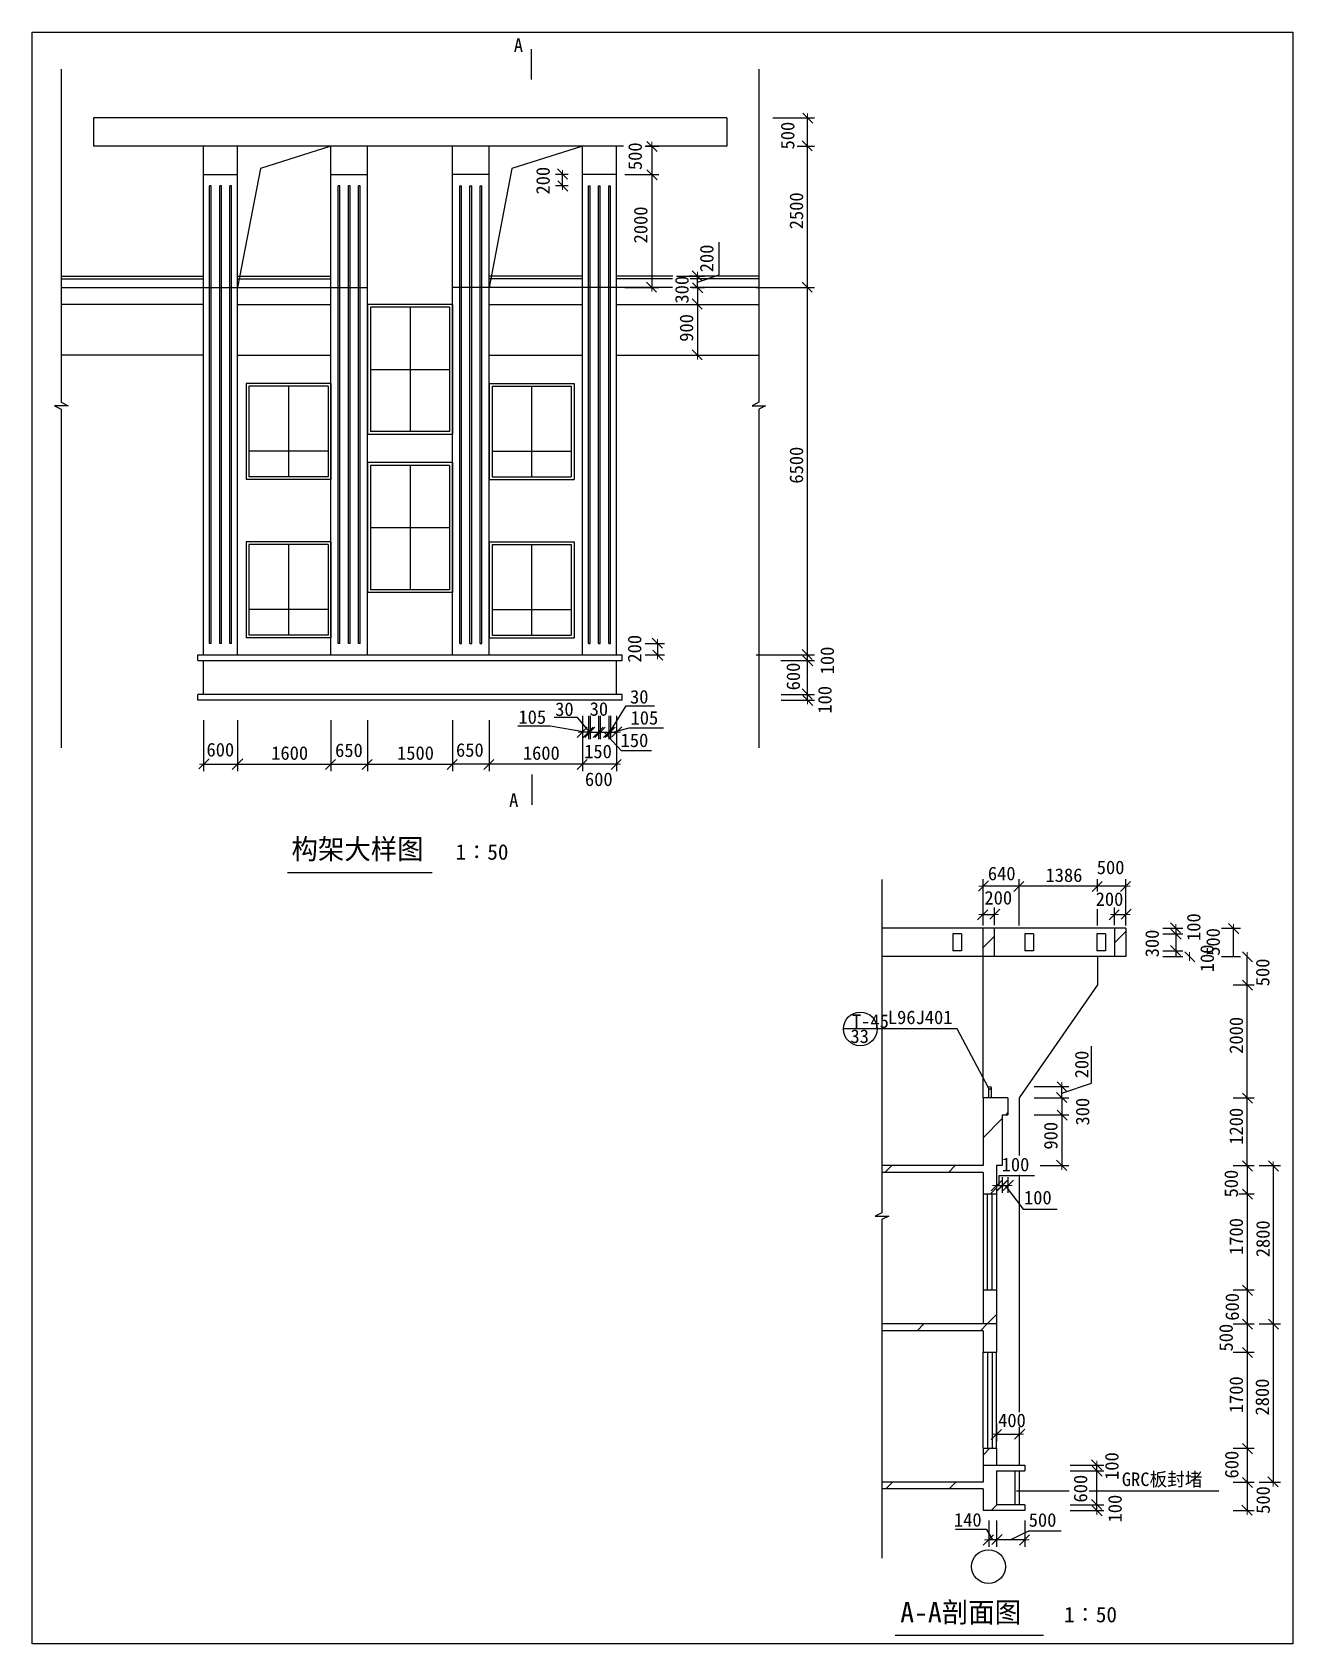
# Model space of a CAD drawing. Header units: metres. Extents: x 27252 to 49544, y -5295 to 23217.
import ezdxf

# ---------------------------------------------------------------- set-up
doc = ezdxf.new("R2010")
doc.units = ezdxf.units.M
for name, color, linetype in [('AXIS', 3, 'Continuous'), ('STAIR', 7, 'Continuous'), ('TIAN', 6, 'Continuous'), ('WALL', 2, 'Continuous')]:
    doc.layers.add(name, color=color, linetype=linetype)
pattern_1 = [(45, (0, 0), (-561.266, 561.266), [])]

# ---------------------------------------------------------------- blocks, each defined once
blk = doc.blocks.new('_DIMX')
at = {"lineweight": 15}
blk.add_line((-150, 0), (150, 0), dxfattribs=at)
blk.add_lwpolyline([(-191.61, -187.46), (166.03, 170.14)])

msp = doc.modelspace()

# ---------------------------------------------------------------- hatches: boundary and pattern name
at = {"layer": 'TIAN'}
h = msp.add_hatch(dxfattribs=at)
h.set_pattern_fill('AN31C', scale=250)
h.set_pattern_definition(pattern_1)
h.paths.add_polyline_path([(43535.37, 6963.66), (43685.37, 6963.66), (43685.37, 7263.66), (43535.37, 7263.66)])
h = msp.add_hatch(dxfattribs=at)
h.set_pattern_fill('AN31C', scale=250)
h.set_pattern_definition(pattern_1)
h.paths.add_polyline_path([(44267.37, 7363.66), (44067.37, 7363.66), (44067.37, 6863.66), (44267.37, 6863.66)])
h = msp.add_hatch(dxfattribs=at)
h.set_pattern_fill('AN31C', scale=250)
h.set_pattern_definition(pattern_1)
h.paths.add_polyline_path([(44808.37, 6963.66), (44958.37, 6963.66), (44958.37, 7263.66), (44808.37, 7263.66)])
h = msp.add_hatch(dxfattribs=at)
h.set_pattern_fill('AN31C', scale=250)
h.set_pattern_definition(pattern_1)
h.paths.add_polyline_path([(46081.37, 6963.66), (46231.37, 6963.66), (46231.37, 7263.66), (46081.37, 7263.66)])
h = msp.add_hatch(dxfattribs=at)
h.set_pattern_fill('AN31C', scale=250)
h.set_pattern_definition(pattern_1)
h.paths.add_polyline_path([(46393.37, 6863.66), (46593.37, 6863.66), (46593.37, 7363.66), (46393.37, 7363.66)])
h = msp.add_hatch(dxfattribs=at)
h.set_pattern_fill('AN31C', scale=250)
h.set_pattern_definition(pattern_1)
h.paths.add_polyline_path([(44407.37, 4063.66), (44507.37, 4063.66), (44507.37, 4363.66), (44067.37, 4363.66), (44067.37, 3163.66), (42279.2, 3163.66), (42279.2, 3043.66), (44067.37, 3043.66), (44067.37, 2663.66), (44307.37, 2663.66), (44307.37, 3163.66), (44407.37, 3163.66)])
h = msp.add_hatch(dxfattribs=at)
h.set_pattern_fill('AN33C', scale=250)
h.set_pattern_definition(pattern_1)
h.paths.add_polyline_path([(44067.37, 363.66), (44307.37, 363.66), (44307.37, 963.66), (44067.37, 963.66)])
h = msp.add_hatch(dxfattribs=at)
h.set_pattern_fill('AN31C', scale=250)
h.set_pattern_definition(pattern_1)
h.paths.add_polyline_path([(44307.37, 363.66), (42279.2, 363.66), (42279.2, 243.66), (44067.37, 243.66), (44067.37, -136.34), (44307.37, -136.34)])
h = msp.add_hatch(dxfattribs=at)
h.set_pattern_fill('AN33C', scale=250)
h.set_pattern_definition(pattern_1)
h.paths.add_polyline_path([(44067.37, -2136.34), (44307.37, -2136.34), (44307.37, -1836.34), (44067.37, -1836.34)])
h = msp.add_hatch(dxfattribs=at)
h.set_pattern_fill('AN31C', scale=250)
h.set_pattern_definition(pattern_1)
h.paths.add_polyline_path([(44067.37, -2436.34), (42279.2, -2436.34), (42279.2, -2556.34), (44067.37, -2556.34), (44067.37, -2936.34), (44807.37, -2936.34), (44807.37, -2836.34), (44307.37, -2836.34), (44307.37, -2236.34), (44807.37, -2236.34), (44807.37, -2136.34), (44067.37, -2136.34)])

# ---------------------------------------------------------------- linework, layer by layer
for p, q in [((28333.21, 21701.65), (28333.21, 21201.65)), ((39533.21, 21701.65), (28333.21, 21701.65)), ((39533.21, 21701.65), (39533.21, 21201.65)), ((37710.14, 21201.65), (28333.21, 21201.65)), ((30283.21, 12201.65), (30283.21, 21201.65)), ((30883.21, 12201.65), (30883.21, 21201.65)), ((32533.21, 21201.65), (31286.18, 20806.13)), ((32533.21, 12201.65), (32533.21, 21201.65)), ((33183.21, 12201.65), (33183.21, 21201.65)), ((34683.21, 12201.65), (34683.21, 21201.65)), ((35333.21, 12201.65), (35333.21, 21201.65)), ((36983.21, 21201.65), (35736.18, 20806.13)), ((36983.21, 12201.65), (36983.21, 21201.65)), ((37583.21, 12201.65), (37583.21, 21201.65)), ((39533.21, 21201.65), (38109.9, 21201.65)), ((30283.21, 20701.65), (30883.21, 20701.65)), ((31286.18, 20806.13), (30883.21, 18701.65)), ((32533.21, 20701.65), (33183.21, 20701.65)), ((35333.21, 20701.65), (34683.21, 20701.65)), ((35736.18, 20806.13), (35333.21, 18701.65)), ((37583.21, 20701.65), (36983.21, 20701.65)), ((30418.21, 20501.65), (30388.21, 20501.65)), ((30388.21, 12401.65), (30388.21, 20501.65)), ((30418.21, 12401.65), (30418.21, 20501.65)), ((30598.21, 20501.65), (30568.21, 20501.65)), ((30568.21, 12401.65), (30568.21, 20501.65)), ((30598.21, 12401.65), (30598.21, 20501.65)), ((30778.21, 20501.65), (30748.21, 20501.65)), ((30748.21, 12401.65), (30748.21, 20501.65)), ((30778.21, 12401.65), (30778.21, 20501.65)), ((32693.21, 20501.65), (32663.21, 20501.65)), ((32663.21, 12401.65), (32663.21, 20501.65)), ((32693.21, 12401.65), (32693.21, 20501.65)), ((32873.21, 20501.65), (32843.21, 20501.65)), ((32843.21, 12401.65), (32843.21, 20501.65)), ((32873.21, 12401.65), (32873.21, 20501.65)), ((33053.21, 20501.65), (33023.21, 20501.65)), ((33023.21, 12401.65), (33023.21, 20501.65)), ((33053.21, 12401.65), (33053.21, 20501.65)), ((34813.21, 20501.65), (34843.21, 20501.65)), ((34813.21, 12401.65), (34813.21, 20501.65)), ((34843.21, 12401.65), (34843.21, 20501.65)), ((34993.21, 20501.65), (35023.21, 20501.65)), ((34993.21, 12401.65), (34993.21, 20501.65)), ((35023.21, 12401.65), (35023.21, 20501.65)), ((35173.21, 20501.65), (35203.21, 20501.65)), ((35173.21, 12401.65), (35173.21, 20501.65)), ((35203.21, 12401.65), (35203.21, 20501.65)), ((37088.21, 20501.65), (37118.21, 20501.65)), ((37088.21, 12401.65), (37088.21, 20501.65)), ((37118.21, 12401.65), (37118.21, 20501.65)), ((37268.21, 20501.65), (37298.21, 20501.65)), ((37268.21, 12401.65), (37268.21, 20501.65)), ((37298.21, 12401.65), (37298.21, 20501.65)), ((37448.21, 20501.65), (37478.21, 20501.65)), ((37448.21, 12401.65), (37448.21, 20501.65)), ((37478.21, 12401.65), (37478.21, 20501.65)), ((39397.58, 18921.63), (39397.58, 19502.08)), ((27765.4, 18901.65), (30283.21, 18901.65)), ((27765.4, 18851.65), (30283.21, 18851.65)), ((30883.21, 18901.65), (32533.21, 18901.65)), ((30883.21, 18851.65), (32533.21, 18851.65)), ((36983.21, 18901.65), (35333.21, 18901.65)), ((36983.21, 18851.65), (35333.21, 18851.65)), ((38583.31, 18901.65), (37583.21, 18901.65)), ((38575.9, 18851.65), (37583.21, 18851.65)), ((40101.01, 18901.65), (38872.32, 18901.65)), ((40101.01, 18851.65), (38884.67, 18851.65)), ((39014.2, 18795.27), (39397.58, 18921.63)), ((30283.21, 18701.65), (30883.21, 18701.65)), ((32533.21, 18701.65), (33183.21, 18701.65)), ((35333.21, 18701.65), (34683.21, 18701.65)), ((37583.21, 18701.65), (36983.21, 18701.65)), ((30283.21, 18401.65), (27765.4, 18401.65)), ((30883.21, 18401.65), (32533.21, 18401.65)), ((30883.21, 18401.65), (31378.41, 18401.65)), ((34683.21, 18401.65), (33183.21, 18401.65)), ((33183.21, 18401.65), (33183.21, 16101.65)), ((34633.21, 18351.65), (33233.21, 18351.65)), ((33233.21, 18351.65), (33233.21, 16151.65)), ((33933.21, 18351.65), (33933.21, 16151.65)), ((34633.21, 18351.65), (34633.21, 16151.65)), ((34683.21, 18401.65), (34683.21, 16101.65)), ((35333.21, 18401.65), (36983.21, 18401.65)), ((37583.21, 18401.65), (40101.01, 18401.65)), ((30283.21, 17501.65), (27765.4, 17501.65)), ((30883.21, 17501.65), (32533.21, 17501.65)), ((30883.21, 17501.65), (31378.41, 17501.65)), ((35333.21, 17501.65), (36983.21, 17501.65)), ((37583.21, 17501.65), (40101.01, 17501.65)), ((33233.21, 17251.65), (34633.21, 17251.65)), ((31033.21, 17001.65), (31033.21, 15301.65)), ((32533.21, 17001.65), (31033.21, 17001.65)), ((31083.21, 16951.65), (31083.21, 15351.65)), ((32483.21, 16951.65), (31083.21, 16951.65)), ((31783.21, 16951.65), (31783.21, 15351.65)), ((32483.21, 16951.65), (32483.21, 15351.65)), ((32533.21, 17001.65), (32533.21, 15301.65)), ((35333.21, 17001.65), (35333.21, 15301.65)), ((35333.21, 17001.65), (36833.21, 17001.65)), ((35383.21, 16951.65), (35383.21, 15351.65)), ((35383.21, 16951.65), (36783.21, 16951.65)), ((36083.21, 16951.65), (36083.21, 15351.65)), ((36783.21, 16951.65), (36783.21, 15351.65)), ((36833.21, 17001.65), (36833.21, 15301.65)), ((34683.21, 16101.65), (33183.21, 16101.65)), ((34633.21, 16151.65), (33233.21, 16151.65)), ((32483.21, 15801.65), (31083.21, 15801.65)), ((35383.21, 15801.65), (36783.21, 15801.65)), ((34683.21, 15601.65), (33183.21, 15601.65)), ((33183.21, 15601.65), (33183.21, 13301.65)), ((34633.21, 15551.65), (33233.21, 15551.65)), ((33233.21, 15551.65), (33233.21, 13351.65)), ((33933.21, 15551.65), (33933.21, 13351.65)), ((34633.21, 15551.65), (34633.21, 13351.65)), ((34683.21, 15601.65), (34683.21, 13301.65)), ((32533.21, 15301.65), (31033.21, 15301.65)), ((32483.21, 15351.65), (31083.21, 15351.65)), ((35333.21, 15301.65), (36833.21, 15301.65)), ((35383.21, 15351.65), (36783.21, 15351.65)), ((33233.21, 14451.65), (34633.21, 14451.65)), ((31033.21, 14201.65), (31033.21, 12501.65)), ((32533.21, 14201.65), (31033.21, 14201.65)), ((31083.21, 14151.65), (31083.21, 12551.65)), ((32483.21, 14151.65), (31083.21, 14151.65)), ((31783.21, 14151.65), (31783.21, 12551.65)), ((32483.21, 14151.65), (32483.21, 12551.65)), ((32533.21, 14201.65), (32533.21, 12501.65)), ((35333.21, 14201.65), (36833.21, 14201.65)), ((35333.21, 14201.65), (35333.21, 12501.65)), ((35383.21, 14151.65), (36783.21, 14151.65)), ((35383.21, 14151.65), (35383.21, 12551.65)), ((36083.21, 14151.65), (36083.21, 12551.65)), ((36783.21, 14151.65), (36783.21, 12551.65)), ((36833.21, 14201.65), (36833.21, 12501.65)), ((34683.21, 13301.65), (33183.21, 13301.65)), ((34633.21, 13351.65), (33233.21, 13351.65)), ((32483.21, 13001.65), (31083.21, 13001.65)), ((35383.21, 13001.65), (36783.21, 13001.65)), ((32483.21, 12551.65), (31083.21, 12551.65)), ((35383.21, 12551.65), (36783.21, 12551.65)), ((30418.21, 12401.65), (30388.21, 12401.65)), ((30598.21, 12401.65), (30568.21, 12401.65)), ((30778.21, 12401.65), (30748.21, 12401.65)), ((32533.21, 12501.65), (31033.21, 12501.65)), ((32693.21, 12401.65), (32663.21, 12401.65)), ((32873.21, 12401.65), (32843.21, 12401.65)), ((33053.21, 12401.65), (33023.21, 12401.65)), ((34813.21, 12401.65), (34843.21, 12401.65)), ((34993.21, 12401.65), (35023.21, 12401.65)), ((35173.21, 12401.65), (35203.21, 12401.65)), ((35333.21, 12501.65), (36833.21, 12501.65)), ((37088.21, 12401.65), (37118.21, 12401.65)), ((37268.21, 12401.65), (37298.21, 12401.65)), ((37448.21, 12401.65), (37478.21, 12401.65)), ((30183.21, 12101.65), (30183.21, 12201.65)), ((30183.21, 12201.65), (37683.21, 12201.65)), ((30183.21, 12101.65), (37683.21, 12101.65)), ((30283.21, 11501.65), (30283.21, 12101.65)), ((37583.21, 11901.65), (37583.21, 12101.65)), ((37583.21, 11501.65), (37583.21, 12101.65)), ((37683.21, 12101.65), (37683.21, 12201.65)), ((30183.21, 11401.65), (30183.21, 11501.65)), ((37683.21, 11501.65), (30183.21, 11501.65)), ((32083.21, 11501.65), (30183.21, 11501.65)), ((37683.21, 11401.65), (37683.21, 11501.65)), ((37683.21, 11401.65), (30183.21, 11401.65)), ((32083.21, 11401.65), (30183.21, 11401.65)), ((37467.89, 10835.57), (37753.3, 11297.05)), ((37753.3, 11297.05), (38256.52, 11297.05)), ((36413.19, 10936.48), (35838.66, 10936.48)), ((37029.3, 10830.74), (36413.19, 10936.48)), ((36897.37, 11092.76), (36484.1, 11092.76)), ((37107.73, 10836.1), (36897.37, 11092.76)), ((37525.6, 10835.22), (37810.24, 10910.74)), ((37810.24, 10910.74), (38413.77, 10910.74)), ((37368.95, 10833.99), (37666.61, 10505.92)), ((37666.61, 10505.92), (38205.24, 10505.92)), ((31764.8, 8353.12), (34322.25, 8353.12)), ((46593.37, 7363.66), (42279.2, 7363.66)), ((43535.37, 7263.66), (43535.37, 6963.66)), ((43685.37, 7263.66), (43535.37, 7263.66)), ((43685.37, 7263.66), (43685.37, 6963.66)), ((44067.37, 4363.66), (44067.37, 7363.66)), ((44267.37, 6863.66), (44267.37, 7363.66)), ((44958.37, 7263.66), (44808.37, 7263.66)), ((44808.37, 7263.66), (44808.37, 6963.66)), ((44958.37, 7263.66), (44958.37, 6963.66)), ((46081.37, 7263.66), (46081.37, 6963.66)), ((46231.37, 7263.66), (46081.37, 7263.66)), ((46231.37, 7263.66), (46231.37, 6963.66)), ((46393.37, 7363.66), (46393.37, 6863.66)), ((46593.37, 7363.66), (46593.37, 6863.66)), ((46593.37, 6863.66), (42279.2, 6863.66)), ((43685.37, 6963.66), (43535.37, 6963.66)), ((44958.37, 6963.66), (44808.37, 6963.66)), ((46231.37, 6963.66), (46081.37, 6963.66)), ((46093.37, 6863.66), (46093.37, 6363.66)), ((46093.37, 6363.66), (44707.37, 4363.66)), ((43608.22, 5586.67), (41597.99, 5586.67)), ((44162.37, 4538.66), (43608.22, 5586.67)), ((45987.18, 4625.68), (45987.18, 5279.3)), ((45461.82, 4444.33), (45987.18, 4625.68)), ((44707.37, 4363.66), (44707.37, 3340.31)), ((44354.76, 2812.19), (44354.76, 2992.2)), ((44354.76, 2992.2), (44975.08, 2992.2)), ((44707.37, 3002.37), (44707.37, -1196.68)), ((44067.37, 2663.66), (44067.37, 963.66)), ((44147.37, 963.66), (44147.37, 2663.66)), ((44227.37, 963.66), (44227.37, 2663.66)), ((44307.37, 2663.66), (44307.37, 963.66)), ((44460.05, 2810.27), (44777.08, 2395.24)), ((44777.08, 2395.24), (45378.34, 2395.24)), ((44067.37, -1836.34), (44067.37, -136.34)), ((44147.37, -136.34), (44147.37, -1836.34)), ((44227.37, -136.34), (44227.37, -1836.34)), ((44307.37, -1836.34), (44307.37, -136.34)), ((44707.37, -1486.26), (44707.37, -2136.34)), ((44134.08, -3274.47), (43582.52, -3274.47)), ((44237.86, -3455.23), (44134.08, -3274.47)), ((44543.82, -3455.44), (44875.94, -3295.42)), ((44875.94, -3295.42), (45451.22, -3295.42)), ((42515.27, -5140.34), (45134.02, -5140.34))]:
    msp.add_line(p, q)
msp.add_lwpolyline([(49544.19, 23216.56), (49544.19, -5295.41), (27251.94, -5295.41), (27251.94, 23216.56)], close=True)
for centre in [(41896.21, 5582.45), (44162.75, -3930.14)]:
    msp.add_circle(centre, 299.01)
at = {"layer": 'AXIS'}
for p, q in [((36083.85, 22382.03), (36083.85, 22915.66)), ((40349.6, 21701.65), (41087.13, 21701.65)), ((40962.13, 21202.15), (40962.13, 21701.15)), ((38091.32, 21201.65), (38332.43, 21201.65)), ((38207.43, 21201.15), (38207.43, 20702.15)), ((40777.96, 21201.65), (41087.13, 21201.65)), ((40809.48, 21201.65), (41087.13, 21201.65)), ((40962.13, 18702.15), (40962.13, 21201.15)), ((36731.06, 20701.65), (36507.38, 20701.65)), ((36632.38, 20702.15), (36632.38, 20702.65)), ((36632.38, 20501.65), (36632.38, 20701.65)), ((37733.21, 20701.65), (38332.43, 20701.65)), ((37733.21, 20701.65), (38332.43, 20701.65)), ((38207.43, 20701.15), (38207.43, 18702.15)), ((36731.06, 20501.65), (36507.38, 20501.65)), ((36632.38, 20501.15), (36632.38, 20500.65)), ((38647.57, 18901.65), (39140.09, 18901.65)), ((39015.09, 18902.15), (39015.09, 18902.65)), ((39015.09, 18701.65), (39015.09, 18901.65)), ((37733.21, 18701.65), (38332.43, 18701.65)), ((38647.57, 18701.65), (38652.47, 18701.65)), ((38914.31, 18701.65), (39140.09, 18701.65)), ((38916.79, 18701.65), (39140.09, 18701.65)), ((39015.09, 18701.15), (39015.09, 18700.65)), ((39015.09, 18701.15), (39015.09, 18402.15)), ((40055.39, 18701.65), (41087.13, 18701.65)), ((40371, 18701.65), (41087.13, 18701.65)), ((40962.13, 12202.15), (40962.13, 18701.15)), ((38647.57, 18401.65), (39140.09, 18401.65)), ((38647.57, 18401.65), (39140.09, 18401.65)), ((39015.09, 18401.15), (39015.09, 17502.15)), ((38647.57, 17501.65), (39140.09, 17501.65)), ((38088.92, 12401.65), (38436.19, 12401.65)), ((38311.19, 12402.15), (38311.19, 12402.65)), ((38311.19, 12401.65), (38311.19, 12201.65)), ((38088.92, 12201.65), (38436.19, 12201.65)), ((38311.19, 12201.15), (38311.19, 12200.65)), ((40055.39, 12201.65), (41087.13, 12201.65)), ((40488.54, 12201.65), (41087.13, 12201.65)), ((40488.54, 12101.65), (41087.13, 12101.65)), ((40488.54, 12101.65), (41087.13, 12101.65)), ((40962.13, 12202.15), (40962.13, 12202.65)), ((40962.13, 12101.65), (40962.13, 12201.65)), ((40962.13, 11502.15), (40962.13, 12101.15)), ((40962.13, 12101.15), (40962.13, 12100.65)), ((40498.95, 11501.65), (41087.13, 11501.65)), ((40770.05, 11501.65), (41087.13, 11501.65)), ((40962.13, 11502.15), (40962.13, 11502.65)), ((40962.13, 11401.65), (40962.13, 11501.65)), ((40498.95, 11401.65), (41087.13, 11401.65)), ((40962.13, 11401.15), (40962.13, 11400.65)), ((30283.21, 11042.93), (30283.21, 10142.24)), ((30883.21, 11042.93), (30883.21, 10142.24)), ((30883.21, 11042.93), (30883.21, 10142.24)), ((32533.21, 11042.93), (32533.21, 10142.24)), ((32533.21, 11042.93), (32533.21, 10142.24)), ((33183.21, 11042.93), (33183.21, 10142.24)), ((33183.21, 11042.93), (33183.21, 10142.24)), ((34683.21, 11042.93), (34683.21, 10142.24)), ((34683.21, 11042.93), (34683.21, 10142.24)), ((35333.21, 11042.93), (35333.21, 10142.24)), ((35333.21, 11042.93), (35333.21, 10142.24)), ((36982.71, 10835.06), (36982.21, 10835.06)), ((36983.21, 11119.59), (36983.21, 10710.06)), ((36983.21, 11042.93), (36983.21, 10142.24)), ((36983.21, 11042.93), (36983.21, 10142.24)), ((37088.21, 10835.06), (36983.21, 10835.06)), ((37087.71, 10835.06), (37087.21, 10835.06)), ((37088.21, 11119.59), (37088.21, 10710.06)), ((37088.21, 11119.59), (37088.21, 10710.06)), ((37088.21, 10835.06), (37118.21, 10835.06)), ((37088.71, 10835.06), (37089.21, 10835.06)), ((37117.71, 10835.06), (37117.21, 10835.06)), ((37118.21, 11119.59), (37118.21, 10710.06)), ((37118.21, 11119.59), (37118.21, 10710.06)), ((37118.21, 10835.06), (37268.21, 10835.06)), ((37118.71, 10835.06), (37119.21, 10835.06)), ((37267.71, 10835.06), (37267.21, 10835.06)), ((37268.21, 11119.59), (37268.21, 10710.06)), ((37268.21, 11119.59), (37268.21, 10710.06)), ((37268.21, 10835.06), (37298.21, 10835.06)), ((37268.71, 10835.06), (37269.21, 10835.06)), ((37297.71, 10835.06), (37297.21, 10835.06)), ((37298.21, 11119.59), (37298.21, 10710.06)), ((37298.21, 11119.59), (37298.21, 10710.06)), ((37298.21, 10835.06), (37448.21, 10835.06)), ((37298.71, 10835.06), (37299.21, 10835.06)), ((37447.71, 10835.06), (37447.21, 10835.06)), ((37448.21, 11119.59), (37448.21, 10710.06)), ((37448.21, 11119.59), (37448.21, 10710.06)), ((37448.21, 10835.06), (37478.21, 10835.06)), ((37448.71, 10835.06), (37449.21, 10835.06)), ((37477.71, 10835.06), (37477.21, 10835.06)), ((37478.21, 11119.59), (37478.21, 10710.06)), ((37478.21, 11119.59), (37478.21, 10710.06)), ((37478.21, 10835.06), (37583.21, 10835.06)), ((37478.71, 10835.06), (37479.21, 10835.06)), ((37583.21, 11119.59), (37583.21, 10710.06)), ((37583.21, 11042.93), (37583.21, 10142.24)), ((37583.71, 10835.06), (37584.21, 10835.06)), ((30283.71, 10267.24), (30882.71, 10267.24)), ((30883.71, 10267.24), (32532.71, 10267.24)), ((32533.71, 10267.24), (33182.71, 10267.24)), ((33183.71, 10267.24), (34682.71, 10267.24)), ((35332.71, 10267.24), (34683.71, 10267.24)), ((36982.71, 10267.24), (35333.71, 10267.24)), ((37582.71, 10267.24), (36983.71, 10267.24)), ((36090.65, 9549.86), (36090.65, 10083.48)), ((44067.37, 7413.14), (44067.37, 8231.44)), ((44706.87, 8106.44), (44067.87, 8106.44)), ((44707.37, 7413.14), (44707.37, 8231.44)), ((44707.37, 7413.14), (44707.37, 8231.44)), ((46092.87, 8106.44), (44707.87, 8106.44)), ((46093.37, 8014.36), (46093.37, 8231.44)), ((46093.37, 8037.95), (46093.37, 8231.44)), ((46592.87, 8106.44), (46093.87, 8106.44)), ((46593.37, 7413.14), (46593.37, 8231.44)), ((44067.37, 7420.43), (44067.37, 7731.92)), ((44267.37, 7420.43), (44267.37, 7731.92)), ((46093.37, 7413.14), (46093.37, 7701)), ((46393.37, 7420.43), (46393.37, 7731.92)), ((46593.37, 7420.43), (46593.37, 7731.92)), ((44066.87, 7606.92), (44066.37, 7606.92)), ((44067.37, 7606.92), (44267.37, 7606.92)), ((44267.87, 7606.92), (44268.37, 7606.92)), ((46093.37, 7413.14), (46093.37, 7643.72)), ((46392.87, 7606.92), (46392.37, 7606.92)), ((46393.37, 7606.92), (46593.37, 7606.92)), ((46593.87, 7606.92), (46594.37, 7606.92)), ((47246.05, 7363.66), (47600.42, 7363.66)), ((47246.05, 7263.66), (47600.42, 7263.66)), ((47246.05, 7263.66), (47600.42, 7263.66)), ((47475.42, 7364.16), (47475.42, 7364.66)), ((47475.42, 7363.66), (47475.42, 7263.66)), ((47475.42, 7263.16), (47475.42, 7262.66)), ((47475.42, 7263.16), (47475.42, 6964.16)), ((48282.45, 7363.66), (48619.69, 7363.66)), ((48494.69, 6864.16), (48494.69, 7363.16)), ((47246.05, 6963.66), (47600.42, 6963.66)), ((47246.05, 6963.66), (47600.42, 6963.66)), ((47246.05, 6863.66), (47600.42, 6863.66)), ((47475.42, 6964.16), (47475.42, 6964.66)), ((47475.42, 6963.66), (47475.42, 6863.66)), ((47475.42, 6863.16), (47475.42, 6862.66)), ((48282.45, 6863.66), (48619.69, 6863.66)), ((48282.45, 6863.66), (48619.69, 6863.66)), ((48739.5, 6364.16), (48739.5, 6863.16)), ((48492.26, 6363.66), (48864.5, 6363.66)), ((48527.26, 6363.66), (48864.5, 6363.66)), ((48739.5, 4364.16), (48739.5, 6363.16)), ((44970.26, 4563.66), (45586.33, 4563.66)), ((45461.33, 4364.16), (45461.33, 4563.16)), ((44162.37, 4538.66), (44162.37, 4363.66)), ((44212.37, 4538.66), (44212.37, 4363.66)), ((44970.26, 4363.66), (45586.33, 4363.66)), ((44970.26, 4363.66), (45586.33, 4363.66)), ((45461.33, 4364.16), (45461.33, 4364.66)), ((45461.33, 4363.66), (45461.33, 4063.66)), ((48492.26, 4363.66), (48864.5, 4363.66)), ((48492.26, 4363.66), (48864.5, 4363.66)), ((48739.5, 3164.16), (48739.5, 4363.16)), ((44970.26, 4063.66), (45586.33, 4063.66)), ((45076.93, 4063.66), (45586.33, 4063.66)), ((45461.33, 4063.16), (45461.33, 4062.66)), ((45461.33, 4063.16), (45461.33, 3164.16)), ((45076.93, 3163.66), (45586.33, 3163.66)), ((48492.26, 3163.66), (48864.5, 3163.66)), ((48492.26, 3163.66), (48864.5, 3163.66)), ((48739.5, 3163.16), (48739.5, 2664.16)), ((48952.3, 3163.66), (49324.54, 3163.66)), ((49199.54, 3163.16), (49199.54, 364.16)), ((44307.37, 2960.62), (44307.37, 2685.51)), ((44407.37, 2960.62), (44407.37, 2685.51)), ((44407.37, 2960.62), (44407.37, 2685.51)), ((44507.37, 2960.62), (44507.37, 2685.51)), ((44306.87, 2810.51), (44306.37, 2810.51)), ((44307.37, 2810.51), (44407.37, 2810.51)), ((44406.87, 2810.51), (44406.37, 2810.51)), ((44407.37, 2810.51), (44507.37, 2810.51)), ((44407.87, 2810.51), (44408.37, 2810.51)), ((44507.87, 2810.51), (44508.37, 2810.51)), ((48590.67, 2663.66), (48864.5, 2663.66)), ((48614.98, 2663.66), (48864.5, 2663.66)), ((48739.5, 2663.16), (48739.5, 964.16)), ((48492.26, 963.66), (48864.5, 963.66)), ((48492.26, 963.66), (48864.5, 963.66)), ((48739.5, 963.16), (48739.5, 364.16)), ((48492.26, 363.66), (48864.5, 363.66)), ((48492.26, 363.66), (48864.5, 363.66)), ((48739.5, 363.16), (48739.5, -135.84)), ((48952.3, 363.66), (49324.54, 363.66)), ((48952.3, 363.66), (49324.54, 363.66)), ((49199.54, 363.16), (49199.54, -2435.84)), ((48492.26, -136.34), (48864.5, -136.34)), ((48492.26, -136.34), (48864.5, -136.34)), ((48739.5, -136.84), (48739.5, -1835.84)), ((44307.37, -1399.2), (44307.37, -1714.4)), ((44306.87, -1589.4), (44306.37, -1589.4)), ((44307.37, -1589.4), (44707.37, -1589.4)), ((44707.37, -1465.41), (44707.37, -1714.4)), ((44707.87, -1589.4), (44708.37, -1589.4)), ((48492.26, -1836.34), (48864.5, -1836.34)), ((48492.26, -1836.34), (48864.5, -1836.34)), ((48739.5, -1836.84), (48739.5, -2435.84)), ((45606.53, -2136.34), (46205.12, -2136.34)), ((45606.53, -2236.34), (46205.12, -2236.34)), ((45606.53, -2236.34), (46205.12, -2236.34)), ((46080.12, -2135.84), (46080.12, -2135.34)), ((46080.12, -2236.34), (46080.12, -2136.34)), ((46080.12, -2236.84), (46080.12, -2237.34)), ((46080.12, -2835.84), (46080.12, -2236.84)), ((48492.26, -2436.34), (48864.5, -2436.34)), ((48492.26, -2436.34), (48864.5, -2436.34)), ((48739.5, -2436.84), (48739.5, -2935.84)), ((48952.3, -2436.34), (49324.54, -2436.34)), ((44659.57, -2591.92), (45589.05, -2591.92)), ((45606.53, -2836.34), (46205.12, -2836.34)), ((45606.53, -2836.34), (46205.12, -2836.34)), ((45943.73, -2591.92), (48236.87, -2591.92)), ((46080.12, -2835.84), (46080.12, -2835.34)), ((46080.12, -2936.34), (46080.12, -2836.34)), ((44167.37, -3113.3), (44167.37, -3580.42)), ((44307.37, -3113.3), (44307.37, -3580.42)), ((44307.37, -3113.3), (44307.37, -3580.42)), ((44807.37, -3113.3), (44807.37, -3580.42)), ((45606.53, -2936.34), (46205.12, -2936.34)), ((46080.12, -2936.84), (46080.12, -2937.34)), ((48492.26, -2936.34), (48864.5, -2936.34)), ((44166.87, -3455.42), (44166.37, -3455.42)), ((44307.37, -3455.42), (44167.37, -3455.42)), ((44806.87, -3455.42), (44307.87, -3455.42)), ((44307.87, -3455.42), (44308.37, -3455.42))]:
    msp.add_line(p, q, dxfattribs=at)
msp.add_circle((44187.37, 4538.66), 25, dxfattribs=at)
at = {"layer": 'STAIR'}
for p, q in [((27765.4, 22562.63), (27765.4, 16668.84)), ((40101.01, 22562.63), (40101.01, 16668.84)), ((27645.4, 16608.84), (27765.4, 16548.84)), ((27885.4, 16608.84), (27645.4, 16608.84)), ((27765.4, 16668.84), (27885.4, 16608.84)), ((27765.4, 16548.84), (27765.4, 10555.04)), ((40101.01, 16668.84), (39981.01, 16608.84)), ((39981.01, 16608.84), (40221.01, 16608.84)), ((40221.01, 16608.84), (40101.01, 16548.84)), ((40101.01, 16548.84), (40101.01, 10555.04)), ((42279.2, 8224.65), (42279.2, 2330.85)), ((42279.2, 2330.85), (42159.2, 2270.85)), ((42159.2, 2270.85), (42399.2, 2270.85)), ((42399.2, 2270.85), (42279.2, 2210.85)), ((42279.2, 2210.85), (42279.2, -3782.94))]:
    msp.add_line(p, q, dxfattribs=at)
at = {"layer": 'WALL'}
for p, q in [((27765.4, 18701.65), (30283.21, 18701.65)), ((30883.21, 18701.65), (32533.21, 18701.65)), ((36983.21, 18701.65), (35333.21, 18701.65)), ((38573.43, 18701.65), (37583.21, 18701.65)), ((40101.01, 18701.65), (38884.67, 18701.65)), ((44507.37, 4363.66), (44067.37, 4363.66)), ((44067.37, 4363.66), (44067.37, 3163.66)), ((44507.37, 4363.66), (44507.37, 4063.66)), ((44407.37, 4063.66), (44507.37, 4063.66)), ((44407.37, 4063.66), (44407.37, 3163.66)), ((44067.37, 3163.66), (42279.2, 3163.66)), ((44307.37, 3163.66), (44307.37, 2663.66)), ((44407.37, 3163.66), (44307.37, 3163.66)), ((44067.37, 3043.66), (42279.2, 3043.66)), ((44067.37, 3043.66), (44067.37, 2663.66)), ((44067.37, 2663.66), (44307.37, 2663.66)), ((44067.37, 963.66), (44067.37, 363.66)), ((44067.37, 963.66), (44307.37, 963.66)), ((44307.37, 963.66), (44307.37, -136.34)), ((44307.37, 363.66), (42279.2, 363.66)), ((44067.37, 243.66), (42279.2, 243.66)), ((44067.37, 243.66), (44067.37, -136.34)), ((44067.37, -136.34), (44307.37, -136.34)), ((44067.37, -1836.34), (44067.37, -2436.34)), ((44067.37, -1836.34), (44307.37, -1836.34)), ((44307.37, -1836.34), (44307.37, -2136.34)), ((44067.37, -2136.34), (44807.37, -2136.34)), ((44307.37, -2236.34), (44307.37, -2836.34)), ((44307.37, -2236.34), (44807.37, -2236.34)), ((44627.37, -2236.34), (44627.37, -2836.34)), ((44707.37, -2236.34), (44707.37, -2836.34)), ((44807.37, -2136.34), (44807.37, -2236.34)), ((44067.37, -2436.34), (42279.2, -2436.34)), ((44067.37, -2556.34), (42279.2, -2556.34)), ((44067.37, -2556.34), (44067.37, -2936.34)), ((44807.37, -2836.34), (44307.37, -2836.34)), ((44807.37, -2836.34), (44807.37, -2936.34)), ((44807.37, -2936.34), (44067.37, -2936.34))]:
    msp.add_line(p, q, dxfattribs=at)

# ---------------------------------------------------------------- block references
at = {"layer": 'AXIS', "xscale": 0.5, "yscale": 0.5, "zscale": 0.5}
for p, rotation in [((40962.13, 21701.65), 90), ((38207.43, 21201.65), 90), ((40962.13, 21201.65), 270), ((36632.38, 20701.65), 270), ((36632.38, 20501.65), 90), ((38207.43, 20701.65), 90), ((39015.09, 18901.65), 270), ((38207.43, 18701.65), 270), ((39015.09, 18701.65), 90), ((40962.13, 18701.65), 270), ((39015.09, 18401.65), 270), ((39015.09, 17501.65), 270), ((38311.19, 12401.65), 270), ((38311.19, 12201.65), 90), ((40962.13, 12201.65), 270), ((40962.13, 12101.65), 90), ((40962.13, 11501.65), 270), ((40962.13, 11401.65), 90), ((37583.21, 10835.06), 180), ((30283.21, 10267.24), 180), ((30883.21, 10267.24), 180), ((44067.37, 8106.44), 180), ((44267.37, 7606.92), 180), ((46593.37, 7606.92), 180), ((47475.42, 7363.66), 270), ((48494.69, 7363.66), 90), ((47475.42, 7263.66), 90), ((47475.42, 6963.66), 270), ((47720.24, 6863.66), 90), ((48739.5, 6863.66), 90), ((48739.5, 6363.66), 90), ((45461.33, 4563.66), 90), ((45461.33, 4363.66), 270), ((45461.33, 4363.66), 270), ((48739.5, 4363.66), 90), ((45461.33, 4063.66), 90), ((45461.33, 4063.66), 90), ((45461.33, 3163.66), 270), ((48739.5, 3163.66), 90), ((49199.54, 3163.66), 90), ((44407.37, 2810.51), 180), ((44507.37, 2810.51), 180), ((48739.5, 2663.66), 90), ((48739.5, 963.66), 90), ((48739.5, 363.66), 90), ((49199.54, 363.66), 90), ((48739.5, -136.34), 90), ((44707.37, -1589.4), 180), ((48739.5, -1836.34), 90), ((46080.12, -2136.34), 270), ((46080.12, -2236.34), 90), ((48739.5, -2436.34), 90), ((49199.54, -2436.34), 270), ((46080.12, -2836.34), 270), ((48739.5, -2936.34), 270), ((46080.12, -2936.34), 90), ((44307.37, -3455.42), 180)]:
    msp.add_blockref('_DIMX', p, dxfattribs=dict(at, rotation=rotation))
for p in [(36983.21, 10835.06), (37088.21, 10835.06), (37118.21, 10835.06), (37268.21, 10835.06), (37298.21, 10835.06), (37448.21, 10835.06), (37478.21, 10835.06), (30883.21, 10267.24), (32533.21, 10267.24), (33183.21, 10267.24), (34683.21, 10267.24), (35333.21, 10267.24), (36983.21, 10267.24), (37583.21, 10267.24), (44707.37, 8106.44), (46093.37, 8106.44), (46593.37, 8106.44), (44067.37, 7606.92), (46393.37, 7606.92), (44307.37, 2810.51), (44407.37, 2810.51), (44307.37, -1589.4), (44167.37, -3455.42), (44807.37, -3455.42)]:
    msp.add_blockref('_DIMX', p, dxfattribs=at)

# ---------------------------------------------------------------- texts
for s, height, p in [('A', 240, (35768.05, 22867.68)), ('30', 240, (37823.67, 11339.22)), ('105', 240, (35850.16, 10980.79)), ('30', 240, (36499.75, 11119.54)), ('30', 240, (37109.96, 11123.58)), ('105', 240, (37833.08, 10967.11)), ('600', 240, (30333.75, 10403.19)), ('1600', 240, (31478.01, 10343.98)), ('650', 240, (32607.82, 10393.09)), ('1500', 240, (33703.01, 10344.41)), ('650', 240, (34746.22, 10398.09)), ('1600', 240, (35928.01, 10343.98)), ('150', 240, (37012.85, 10372.38)), ('150', 240, (37657.51, 10569.37)), ('600', 240, (37026.44, 9880.06)), ('A', 240, (35685.34, 9511.42)), ('构架大样图', 359.5, (31836.9, 8585.39)), ('1∶50', 275, (34738.41, 8575.65)), ('500', 240, (46078.01, 8320.99)), ('640', 240, (44152.42, 8213.11)), ('1386', 240, (45171.03, 8183.18)), ('200', 240, (44091.49, 7783.04)), ('200', 240, (46058.2, 7759.76)), ('T-45', 240, (41748.23, 5599.35)), ('L96J401', 240, (42383.69, 5667.86)), ('33', 240, (41722, 5333.29)), ('100', 240, (44395.84, 3063.94)), ('100', 240, (44790.81, 2479.21)), ('400', 240, (44333.79, -1462.57)), ('GRC板封堵', 240, (46521.1, -2505.24)), ('140', 240, (43552.19, -3222.5)), ('500', 240, (44874.68, -3224.16)), ('A-A剖面图', 359.5, (42603.15, -4917.82)), ('1∶50', 275, (45500.27, -4915.84))]:
    msp.add_text(s, height=height).set_placement(p)
for s, p in [('500', (40730.25, 21142.49)), ('500', (38032.46, 20777.34)), ('200', (36403.46, 20345)), ('2500', (40884.96, 19730.55)), ('2000', (38131.56, 19480.55)), ('200', (39299.76, 18969.49)), ('300', (38859.82, 18415.95)), ('900', (38941.01, 17739.89)), ('6500', (40884.96, 15230.11)), ('200', (38023.44, 12063.57)), ('100', (41430.69, 11856.65)), ('600', (40829.19, 11572.94)), ('100', (41387.78, 11160.49)), ('100', (47911.64, 7138.42)), ('300', (47175.78, 6849.7)), ('500', (48254.24, 6876.69)), ('100', (48148.9, 6585.92)), ('500', (49130.87, 6337.69)), ('2000', (48663.63, 5142.56)), ('200', (45931.2, 4708.02)), ('300', (45946.15, 3873.68)), ('1200', (48663.63, 3533.46)), ('900', (45383.73, 3447.62)), ('500', (48574.35, 2600.67)), ('1700', (48663.63, 1583.46)), ('2800', (49136.26, 1542.56)), ('600', (48592.56, 420.81)), ('500', (48483.54, -124.66)), ('1700', (48663.63, -1216.54)), ('2800', (49123.68, -1257.44)), ('100', (46463.43, -2396.55)), ('600', (48583.63, -2370.76)), ('600', (45909.8, -2796.32)), ('500', (49138.69, -2996.84)), ('100', (46519, -3149.15))]:
    msp.add_text(s, height=240, rotation=90).set_placement(p)

doc.saveas('drawing.dxf')
